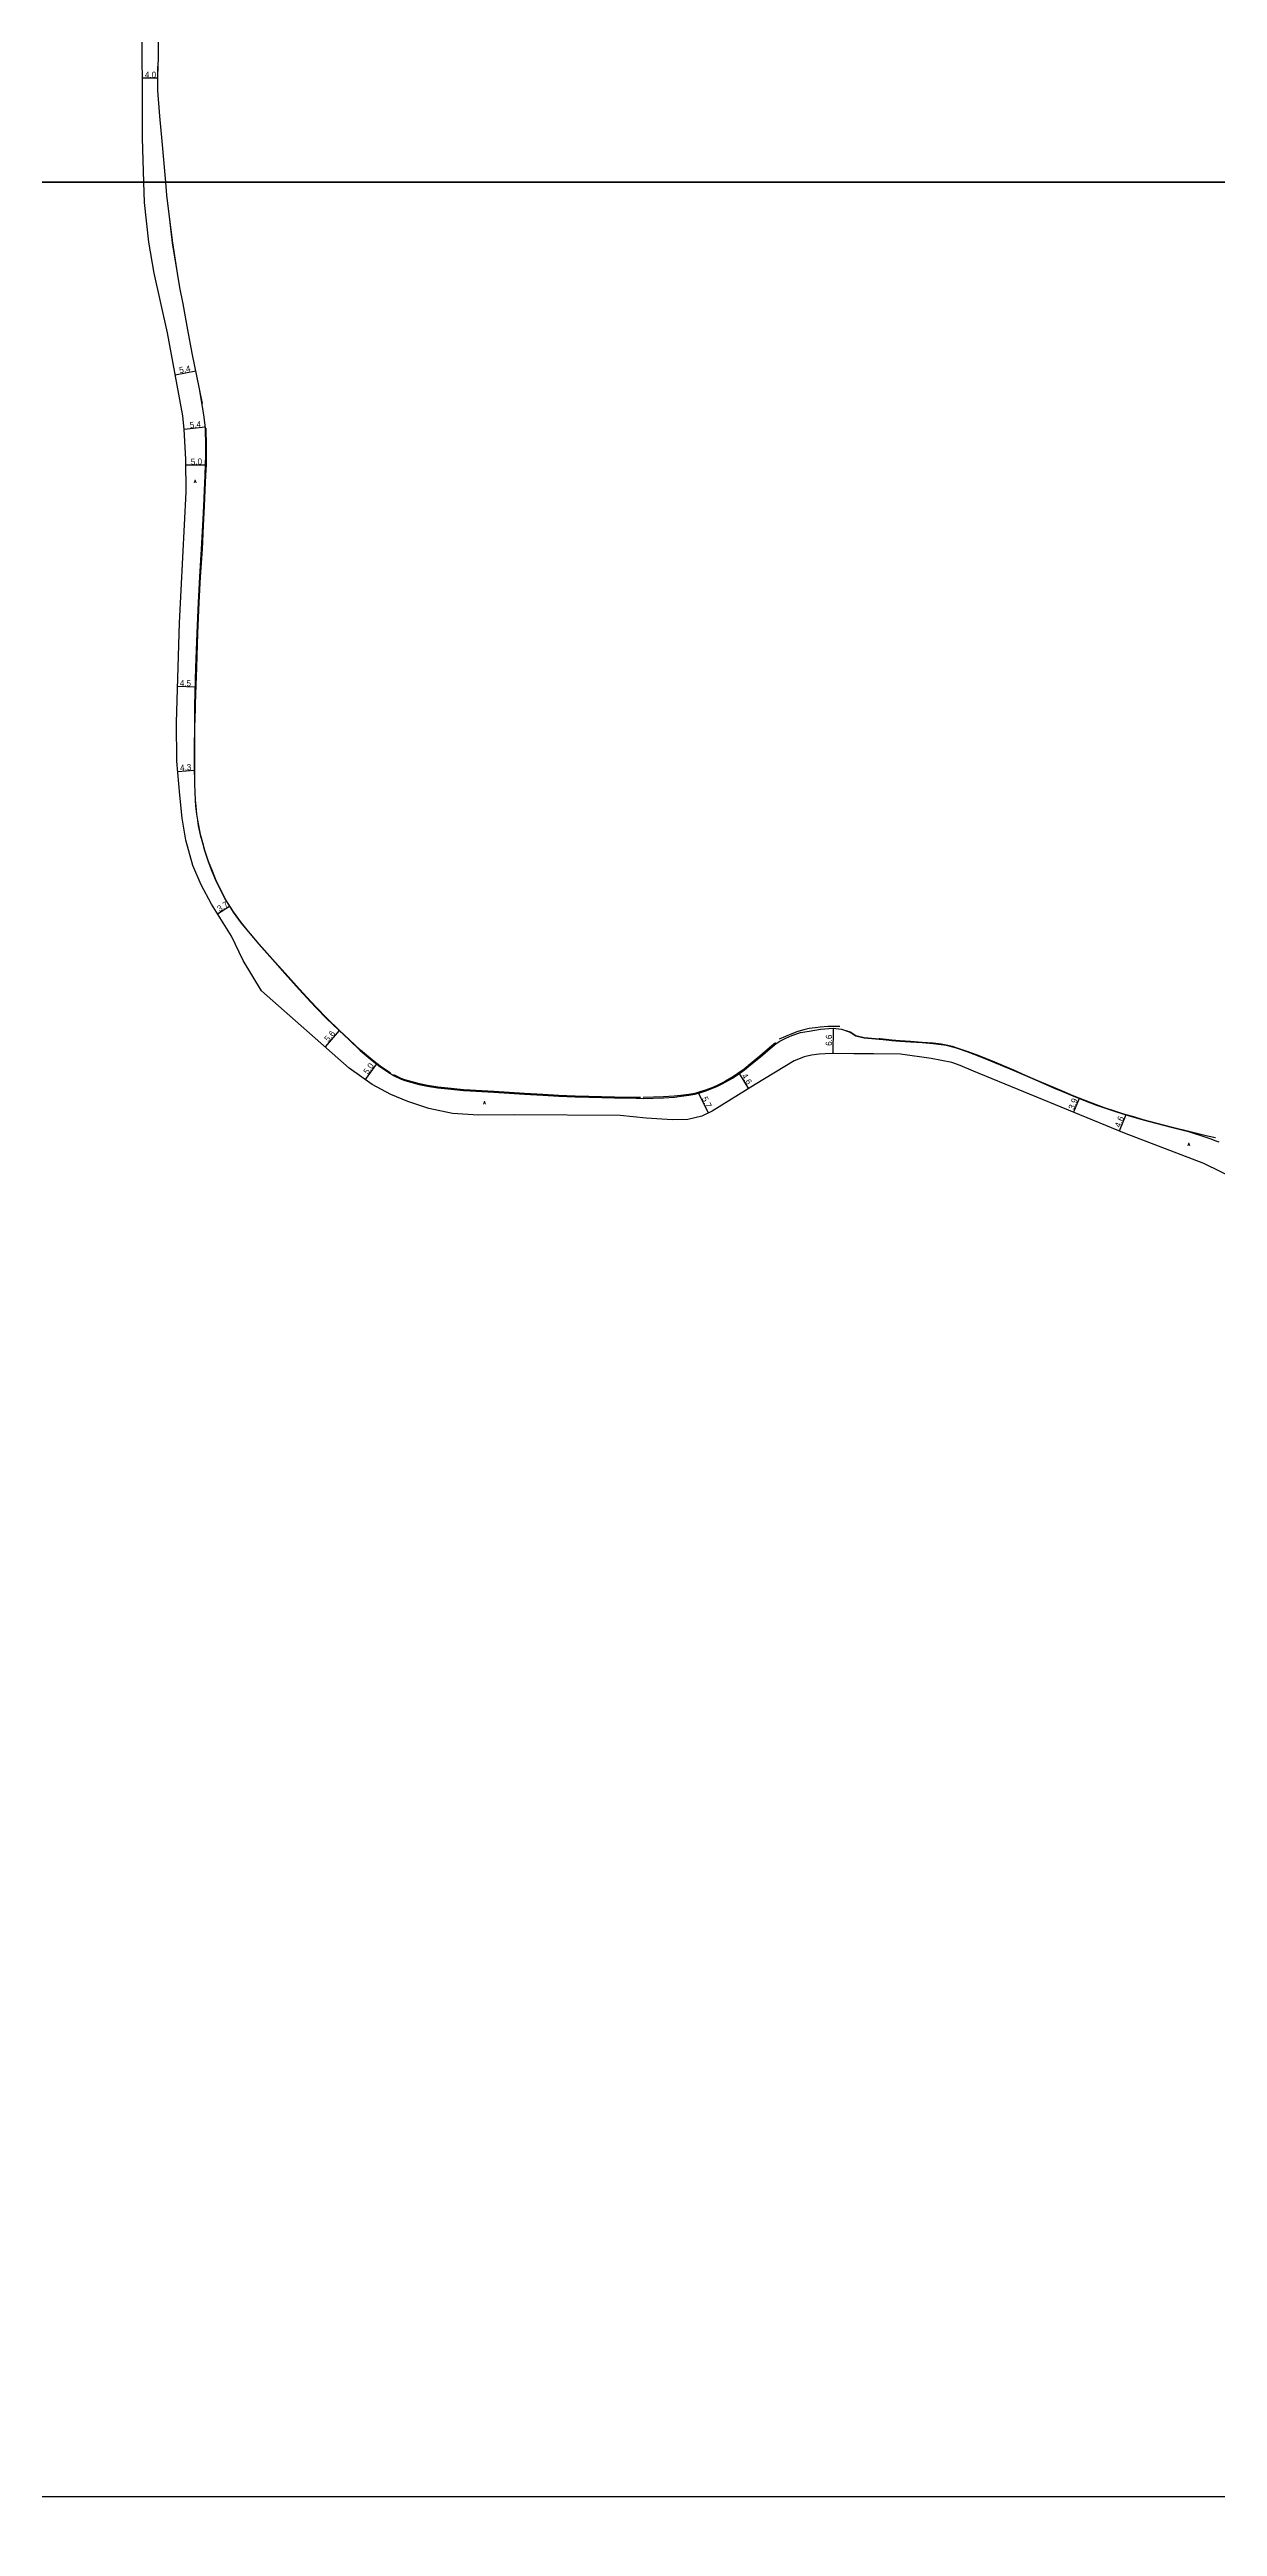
# Model space of a CAD drawing. Header units: metres. Extents: x -16000 to -13600, y -81000 to -78000.
# Drawn here: x -14940 to -14637, y -79208 to -78566 of the extents above; entities that cross this region are included whole.
import ezdxf

# ---------------------------------------------------------------- set-up
doc = ezdxf.new("R2010")
doc.units = ezdxf.units.M
doc.header["$LTSCALE"] = 2.5
for name, color, linetype in [('図郭', 7, 'Continuous'), ('幅員', 7, 'Continuous'), ('歩道・分離帯・安全施設', 7, 'Continuous'), ('舗装', 7, 'Continuous'), ('道路', 7, 'Continuous')]:
    doc.layers.add(name, color=color, linetype=linetype)
doc.styles.get("Standard").update_dxf_attribs({"font": ''})
doc.styles.add('YOKO_DECO', font='txt.shx', dxfattribs={"bigfont": 'extfont.shx'})
doc.styles.get('Standard').set_extended_font_data('@MS PGothic')

msp = doc.modelspace()

# ---------------------------------------------------------------- linework, layer by layer
at = {"layer": '図郭'}
for points in [[(-15200, -78000), (-14400, -78000), (-14400, -78600), (-15200, -78600)], [(-15200, -78600), (-14400, -78600), (-14400, -79200), (-15200, -79200)], [(-15200, -79800), (-14400, -79800), (-14400, -79200), (-15200, -79200)]]:
    msp.add_lwpolyline(points, close=True, dxfattribs=at)
at = {"layer": '幅員'}
for points in [[(-14912.05, -78573.05), (-14916.03, -78573.06)], [(-14907.48, -78649.97), (-14902.14, -78648.89)], [(-14899.74, -78663.51), (-14905.13, -78664.11)], [(-14899.7, -78673.34), (-14904.75, -78673.4)], [(-14902.36, -78730.89), (-14906.89, -78730.75)], [(-14902.53, -78752.48), (-14906.82, -78752.85)], [(-14893.38, -78787.73), (-14896.54, -78789.72)], [(-14864.96, -78819.95), (-14868.65, -78824.15)], [(-14855.35, -78828.55), (-14858.28, -78832.62)], [(-14761.32, -78831.07), (-14758.91, -78834.99)], [(-14771.86, -78836.15), (-14769.34, -78841.27)], [(-14673.25, -78837.49), (-14674.73, -78841.1)], [(-14661.16, -78841.73), (-14662.89, -78845.96)]]:
    msp.add_lwpolyline(points, dxfattribs=at)
at = {"layer": '幅員', "flags": 128}
msp.add_lwpolyline([(-14736.99, -78819.34), (-14737.08, -78825.91)], dxfattribs=at)
at = {"layer": '歩道・分離帯・安全施設'}
for points in [[(-14909.95, -78600), (-14910.91, -78589.4), (-14911.5, -78582.89), (-14911.96, -78576.3), (-14911.97, -78572.14), (-14911.95, -78570.45), (-14911.91, -78569.53), (-14911.83, -78568.28), (-14911.82, -78567.47), (-14911.86, -78565.96)], [(-14900.42, -78657.41), (-14901.19, -78653.59), (-14903.06, -78644.36), (-14904.21, -78638.3), (-14905.47, -78631.56), (-14906.26, -78627.33), (-14906.93, -78623.6), (-14908.15, -78615.77), (-14909.01, -78609.04), (-14909.64, -78603.37), (-14909.95, -78600)], [(-14902.32, -78740.07), (-14902.23, -78735.4), (-14902.15, -78732.69), (-14901.93, -78725.83), (-14901.6, -78716.91), (-14901.27, -78708.95), (-14900.91, -78702.3), (-14900.46, -78695.13), (-14900.12, -78689.05), (-14899.93, -78683.97), (-14899.73, -78679.88), (-14899.54, -78676.03), (-14899.42, -78673.12), (-14899.37, -78670.94), (-14899.37, -78668.46), (-14899.44, -78663.77)], [(-14851.67, -78831), (-14854.38, -78829.15), (-14856.4, -78827.63), (-14859.48, -78825), (-14862.41, -78822.2), (-14864.89, -78819.87), (-14868.22, -78816.7), (-14870.91, -78813.92), (-14872.26, -78812.46), (-14875.26, -78809.18), (-14879.01, -78805.05), (-14881.55, -78802.23), (-14885.71, -78797.5), (-14888.03, -78794.8), (-14890.31, -78791.98), (-14892.36, -78789.16), (-14894.34, -78786.02), (-14895.51, -78783.82), (-14896.75, -78781.27), (-14897.87, -78778.61), (-14898.83, -78776.1), (-14899.78, -78773.25), (-14900.36, -78771.23), (-14900.9, -78769.13), (-14901.41, -78766.8), (-14901.65, -78765.42), (-14901.87, -78763.83), (-14902.09, -78761.79), (-14902.22, -78760.21), (-14902.41, -78756.07), (-14902.43, -78751.19), (-14902.43, -78746), (-14902.38, -78741.7), (-14902.37, -78741.37)], [(-14735.28, -78818.86), (-14738.37, -78818.91), (-14740.35, -78819.03), (-14741.67, -78819.18), (-14743.19, -78819.42), (-14744.56, -78819.75), (-14746.12, -78820.2), (-14747.65, -78820.77), (-14751.01, -78822.14)], [(-14751.9, -78823.09), (-14753.46, -78824.43), (-14755.95, -78826.55), (-14758.41, -78828.59), (-14760.07, -78829.89), (-14761.65, -78831.05), (-14763.2, -78832.08), (-14764.84, -78833.05), (-14765.79, -78833.58), (-14767.23, -78834.26), (-14768.44, -78834.78), (-14770.03, -78835.38), (-14771.53, -78835.84), (-14772.86, -78836.21), (-14774.39, -78836.49), (-14776.43, -78836.75), (-14778.14, -78836.94), (-14780.95, -78837.1), (-14786.19, -78837.28)], [(-14733.68, -78819.91), (-14732.54, -78820.28), (-14731.09, -78821.23), (-14728.94, -78821.74), (-14725.07, -78822.06)], [(-14637.89, -78847.75), (-14639.97, -78847.26), (-14644.84, -78846.06), (-14649.02, -78845.01), (-14653.36, -78843.89), (-14656.64, -78843.02), (-14659.04, -78842.32), (-14661.61, -78841.55), (-14664.02, -78840.8), (-14666.67, -78839.93), (-14668.69, -78839.21), (-14671.66, -78838.08), (-14674.81, -78836.81), (-14677.51, -78835.67), (-14679.82, -78834.68), (-14683.92, -78832.94), (-14687.09, -78831.56), (-14690.17, -78830.21), (-14696.15, -78827.7), (-14699.85, -78826.23), (-14702.29, -78825.32), (-14704.82, -78824.46), (-14706.02, -78824.08), (-14707.66, -78823.69), (-14708.95, -78823.46), (-14711.03, -78823.21), (-14713.95, -78823), (-14716.95, -78822.78), (-14719.67, -78822.59), (-14721.73, -78822.41), (-14723.25, -78822.27), (-14724.77, -78822.1), (-14725.07, -78822.06)], [(-14786.93, -78837.3), (-14788.05, -78837.28), (-14793.62, -78837.15), (-14800.28, -78837.01), (-14803.85, -78836.89), (-14808.09, -78836.74), (-14812.21, -78836.47), (-14816.95, -78836.23), (-14824.94, -78835.74), (-14829.6, -78835.46), (-14831.08, -78835.36), (-14832.76, -78835.25), (-14835.96, -78834.97), (-14839.41, -78834.57), (-14842.09, -78834.17), (-14844.19, -78833.71), (-14847.96, -78832.68), (-14848.9, -78832.34), (-14850.82, -78831.42)]]:
    msp.add_lwpolyline(points, dxfattribs=at)
at = {"layer": '道路'}
for points in [[(-14915.62, -78600), (-14916.01, -78588.59), (-14916.06, -78553.23), (-14915.71, -78500.45), (-14916.05, -78456.53), (-14915.82, -78431.32), (-14915.81, -78400.92), (-14915.49, -78385.01), (-14914.83, -78372.66), (-14911.97, -78354.72), (-14910, -78346.6), (-14902.53, -78323.41), (-14898.38, -78313.43), (-14893.94, -78304.27), (-14883.12, -78285.69), (-14874.53, -78270.55), (-14872.36, -78265.94), (-14870.27, -78260.75), (-14868.79, -78255.95), (-14867.53, -78251.4), (-14866.37, -78245.86), (-14865.4, -78238.52), (-14864.52, -78231.8), (-14865.01, -78231.83)], [(-14911.89, -78559.47), (-14911.95, -78565.95), (-14911.91, -78567.46), (-14911.92, -78568.27), (-14911.99, -78569.52), (-14912.04, -78570.44), (-14912.06, -78572.13), (-14912.05, -78576.29), (-14911.59, -78582.88), (-14911, -78589.39), (-14910.03, -78600)], [(-14744.45, -78826.75), (-14744.67, -78826.82), (-14747.1, -78827.74), (-14757.19, -78833.93), (-14768.37, -78840.79), (-14771.04, -78842.11), (-14774.6, -78842.98), (-14778.61, -78843.09), (-14785.47, -78842.61), (-14792.2, -78841.97), (-14819.59, -78841.75), (-14828.86, -78841.89), (-14835.63, -78841.38), (-14841.74, -78840.13), (-14847.17, -78838.3), (-14851.6, -78836.53), (-14856.48, -78833.91), (-14862.39, -78829.66), (-14885.17, -78809.62), (-14889.91, -78801.74), (-14892.93, -78795.47), (-14898.12, -78787.2), (-14900.79, -78782.11), (-14902.89, -78777.13), (-14904.77, -78770.55), (-14905.73, -78764.87), (-14906.29, -78758.95), (-14907.05, -78750.11), (-14907.18, -78740.1), (-14906.37, -78714.27), (-14904.68, -78680.34), (-14904.76, -78671.81), (-14905.13, -78664.13), (-14905.52, -78660.61), (-14909.47, -78639.1), (-14912.92, -78623.59), (-14914.29, -78615.59), (-14915.45, -78605.29), (-14915.62, -78600)], [(-14910.03, -78600), (-14909.73, -78603.36), (-14909.1, -78609.02), (-14908.24, -78615.76), (-14907.01, -78623.59), (-14906.35, -78627.32), (-14905.56, -78631.55), (-14904.3, -78638.29), (-14903.15, -78644.35), (-14901.28, -78653.58), (-14900.51, -78658.13), (-14900.08, -78660.94), (-14899.71, -78663.77), (-14899.64, -78668.46), (-14899.64, -78670.93), (-14899.69, -78673.11), (-14899.8, -78676.02), (-14900, -78679.87), (-14900.2, -78683.96), (-14900.39, -78689.03), (-14900.73, -78695.11), (-14901.18, -78702.29), (-14901.53, -78708.94), (-14901.87, -78716.9), (-14902.2, -78725.82), (-14902.42, -78732.68), (-14902.5, -78735.39), (-14902.47, -78741.23), (-14902.49, -78741.7), (-14902.54, -78746), (-14902.54, -78751.19), (-14902.52, -78756.07), (-14902.33, -78760.22), (-14902.2, -78761.8), (-14901.97, -78763.84), (-14901.75, -78765.43), (-14901.52, -78766.82), (-14901.01, -78769.16), (-14900.46, -78771.26), (-14899.88, -78773.29), (-14898.93, -78776.13), (-14897.97, -78778.65), (-14896.85, -78781.32), (-14895.6, -78783.87), (-14894.43, -78786.07), (-14892.45, -78789.22), (-14890.39, -78792.05), (-14888.11, -78794.87), (-14885.79, -78797.57), (-14881.63, -78802.3), (-14879.09, -78805.12), (-14875.34, -78809.26), (-14872.34, -78812.53), (-14870.98, -78813.99), (-14868.29, -78816.77), (-14864.96, -78819.95), (-14862.48, -78822.28), (-14859.55, -78825.08), (-14856.47, -78827.71), (-14854.44, -78829.23), (-14851.73, -78831.09), (-14850.9, -78831.58), (-14848.97, -78832.51), (-14848.01, -78832.85), (-14844.24, -78833.89), (-14842.13, -78834.35), (-14839.44, -78834.75), (-14835.97, -78835.15), (-14832.78, -78835.43), (-14831.09, -78835.54), (-14829.61, -78835.65), (-14824.95, -78835.92), (-14816.96, -78836.41), (-14812.22, -78836.65), (-14808.1, -78836.93), (-14803.85, -78837.07), (-14800.28, -78837.19), (-14793.63, -78837.34), (-14788.05, -78837.46), (-14786.2, -78837.49), (-14780.95, -78837.32), (-14778.13, -78837.15), (-14776.41, -78836.96), (-14774.37, -78836.7), (-14772.82, -78836.42), (-14771.49, -78836.05), (-14769.97, -78835.58), (-14768.38, -78834.98), (-14767.15, -78834.46), (-14765.71, -78833.77), (-14764.75, -78833.24), (-14763.09, -78832.27), (-14761.53, -78831.22), (-14759.95, -78830.06), (-14758.29, -78828.75), (-14755.82, -78826.72), (-14753.33, -78824.59), (-14751.77, -78823.26), (-14750.79, -78822.66)], [(-14750.79, -78822.66), (-14749.23, -78821.86), (-14747.71, -78821.24), (-14745.48, -78820.45), (-14743.21, -78820.06), (-14740.29, -78819.53), (-14736.99, -78819.34), (-14734.79, -78819.6), (-14732.56, -78820.33), (-14731.11, -78821.27), (-14728.94, -78821.79), (-14725.05, -78822.12)], [(-14727.92, -78825.94), (-14731.66, -78825.99), (-14737.22, -78825.91), (-14739.07, -78825.93), (-14740.64, -78826.07), (-14742.58, -78826.33), (-14744.45, -78826.75)], [(-14632.07, -78858.73), (-14640.89, -78854.42), (-14661.48, -78846.54), (-14700.61, -78830.49), (-14704.02, -78828.97), (-14706.2, -78828.21), (-14711.59, -78827.2), (-14719.52, -78826.01), (-14726.51, -78825.94), (-14727.92, -78825.94)], [(-14725.05, -78822.12), (-14724.78, -78822.15), (-14723.26, -78822.32), (-14721.73, -78822.46), (-14719.68, -78822.64), (-14716.95, -78822.83), (-14713.95, -78823.04), (-14711.03, -78823.26), (-14708.96, -78823.51), (-14707.67, -78823.73), (-14706.03, -78824.13), (-14704.84, -78824.5), (-14702.3, -78825.36), (-14699.86, -78826.28), (-14696.16, -78827.75), (-14690.19, -78830.26), (-14687.11, -78831.61), (-14683.94, -78832.99), (-14679.84, -78834.73), (-14677.53, -78835.72), (-14674.83, -78836.85), (-14671.67, -78838.13), (-14668.71, -78839.25), (-14666.69, -78839.98), (-14664.04, -78840.85), (-14661.62, -78841.6), (-14659.05, -78842.37), (-14656.65, -78843.06), (-14653.37, -78843.94), (-14649.03, -78845.06), (-14644.85, -78846.11), (-14640.14, -78847.6), (-14639.08, -78847.99), (-14638.03, -78848.38), (-14636.99, -78848.79)]]:
    msp.add_lwpolyline(points, dxfattribs=at)

# ---------------------------------------------------------------- texts
at = {"layer": '幅員'}
msp.add_text('4.0', height=1.6, dxfattribs=at).set_placement((-14915.35, -78572.97))
for s, rotation, p in [('5.4', 11, (-14906.29, -78649.59)), ('5.4', 6, (-14903.64, -78663.82)), ('5.0', 1, (-14903.43, -78673.28)), ('4.5', 358, (-14906.32, -78730.62)), ('4.3', 5, (-14906.17, -78752.64)), ('3.7', 32, (-14896, -78789.22)), ('5.6', 49, (-14867.8, -78822.99)), ('6.6', 89.17053, (-14737.31, -78823.89)), ('5.0', 54, (-14857.58, -78831.42)), ('4.6', 302, (-14760.81, -78831.64)), ('5.7', 296, (-14771.08, -78837.52)), ('3.9', 68, (-14674.6, -78840.59)), ('4.6', 68, (-14662.62, -78845.2))]:
    msp.add_text(s, height=1.6, rotation=rotation, dxfattribs=at).set_placement(p)
at = {"layer": '舗装', "style": 'YOKO_DECO'}
for p in [(-14902.65, -78677.94, 756.63), (-14827.59, -78838.96, 752.07), (-14645.05, -78849.79, 747.49)]:
    msp.add_text('A', height=0.75, dxfattribs=at).set_placement(p)

doc.saveas('drawing.dxf')
